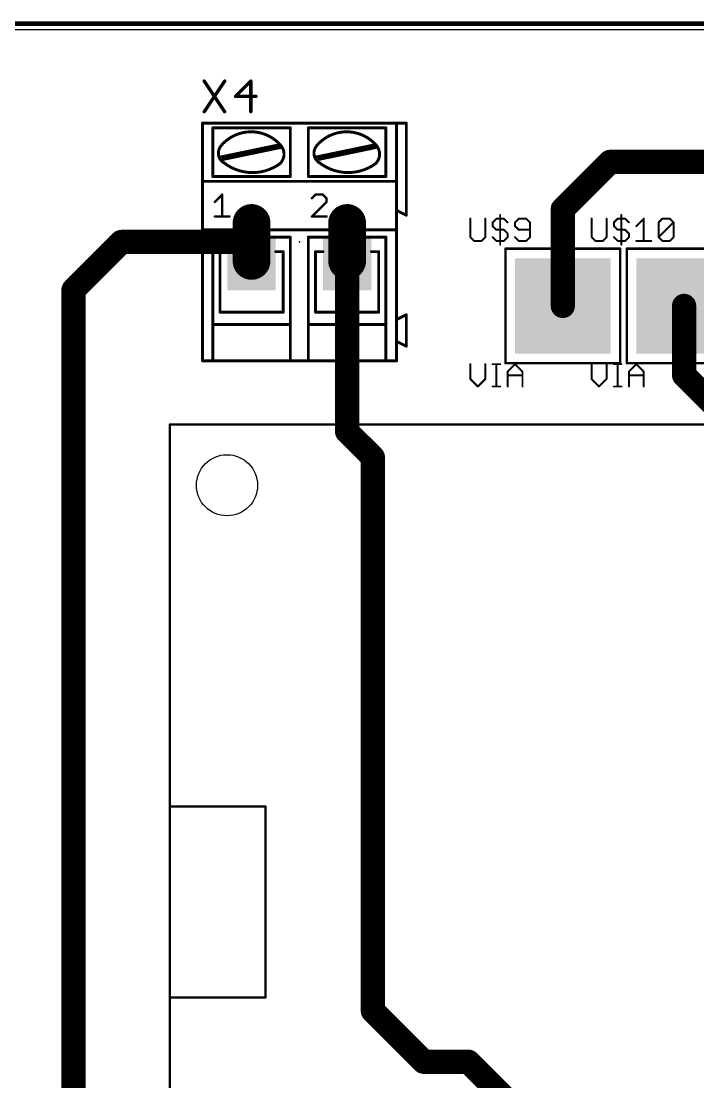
# Model space of a CAD drawing. Extents: x 0 to 165, y 0 to 217.
# Drawn here: x 36.2 to 71.6, y 161.8 to 217.3 of the extents above; entities that cross this region are included whole.
import ezdxf

# ---------------------------------------------------------------- set-up
doc = ezdxf.new("R2010")
doc.units = 0
for name, color, linetype in [('16', 175, 'CONTINUOUS'), ('17', 82, 'CONTINUOUS'), ('20', 7, 'CONTINUOUS'), ('21', 253, 'CONTINUOUS'), ('23', 7, 'CONTINUOUS'), ('25', 253, 'CONTINUOUS'), ('51', 253, 'CONTINUOUS')]:
    doc.layers.add(name, color=color, linetype=linetype)

# ---------------------------------------------------------------- blocks, each defined once
blk = doc.blocks.new('SQUAREP')
blk.add_solid([(-0.5, -0.5), (0.5, -0.5), (-0.5, 0.5), (0.5, 0.5)])
blk = doc.blocks.new('RECT')
blk.add_solid([(-0.5, -0.5), (0.5, -0.5), (-0.5, 0.5), (0.5, 0.5)])
blk = doc.blocks.new('LONGP100')
at = {"const_width": 1}
blk.add_lwpolyline([(-0.5, 0), (0.5, 0)], dxfattribs=at)
at = {"const_width": 0.5}
for points in [[(-0.5, 0.25, 1), (-0.5, -0.25)], [(0.5, -0.25, 1), (0.5, 0.25)]]:
    blk.add_lwpolyline(points, format="xyb", dxfattribs=at)

msp = doc.modelspace()

# ---------------------------------------------------------------- linework, layer by layer
at = {"layer": '16'}
for points, const_width in [([(0, 217.17), (165.1, 217.17)], 0.254), ([(64.58, 207.455), (67.056, 209.931)], 1.27), ([(67.056, 209.931), (78.5622, 209.931)], 1.27), ([(64.58, 202.39), (64.58, 207.455)], 1.27), ([(41.4782, 205.74), (38.9636, 203.2254)], 1.27), ([(48.2854, 205.74), (41.4782, 205.74)], 1.27), ([(53.2892, 205.74), (53.2892, 195.8086)], 1.27), ([(38.9636, 203.2254), (38.9636, 158.6738)], 1.27), ([(70.93, 202.39), (70.93, 198.7672)], 1.27), ([(70.93, 198.7672), (73.1774, 196.5198)], 1.27), ([(53.2892, 195.8086), (54.6354, 194.4624)], 1.27), ([(54.6354, 194.4624), (54.6354, 165.481)], 1.27), ([(54.6354, 165.481), (57.3024, 162.814)], 1.27), ([(57.3024, 162.814), (59.6392, 162.814)], 1.27), ([(59.6392, 162.814), (65.8368, 156.6164)], 1.27)]:
    msp.add_lwpolyline(points, dxfattribs=dict(at, const_width=const_width))
at = {"layer": '16', "const_width": 0.635}
for points in [[(67.056, 210.2485, 1), (67.056, 209.6135)], [(67.2805, 209.7065, 1), (66.8315, 210.1555)], [(64.8975, 207.455, 1), (64.2625, 207.455)], [(64.3555, 207.6795, 1), (64.8045, 207.2305)], [(41.4782, 206.0575, 1), (41.4782, 205.4225)], [(41.7027, 205.5155, 1), (41.2537, 205.9645)], [(48.2854, 205.4225, 1), (48.2854, 206.0575)], [(53.6067, 205.74, 1), (52.9717, 205.74)], [(39.2811, 203.2254, 1), (38.6461, 203.2254)], [(38.7391, 203.4499, 1), (39.1881, 203.0009)], [(64.2625, 202.39, 1), (64.8975, 202.39)], [(71.2475, 202.39, 1), (70.6125, 202.39)], [(71.1545, 198.9917, 1), (70.7055, 198.5427)], [(70.6125, 198.7672, 1), (71.2475, 198.7672)], [(53.5137, 196.0331, 1), (53.0647, 195.5841)], [(52.9717, 195.8086, 1), (53.6067, 195.8086)], [(54.9529, 194.4624, 1), (54.3179, 194.4624)], [(54.4109, 194.2379, 1), (54.8599, 194.6869)], [(54.8599, 165.7055, 1), (54.4109, 165.2565)], [(54.3179, 165.481, 1), (54.9529, 165.481)], [(57.3024, 163.1315, 1), (57.3024, 162.4965)], [(57.0779, 162.5895, 1), (57.5269, 163.0385)], [(59.8637, 163.0385, 1), (59.4147, 162.5895)], [(59.6392, 162.4965, 1), (59.6392, 163.1315)]]:
    msp.add_lwpolyline(points, format="xyb", dxfattribs=at)
at = {"layer": '20'}
msp.add_line((165.08, 216.84), (0, 216.84), dxfattribs=at)
msp.add_circle((47, 193), 1.6, dxfattribs=at)
at = {"layer": '21'}
for points, const_width in [([(55.88, 211.963), (45.72, 211.963)], 0.1524), ([(45.72, 208.915), (45.72, 211.963)], 0.1524), ([(46.2534, 209.169), (46.2534, 211.709)], 0.1524), ([(50.3174, 211.709), (46.2534, 211.709)], 0.1524), ([(50.3174, 209.169), (50.3174, 211.709)], 0.1524), ([(51.2572, 209.169), (51.2572, 211.709)], 0.1524), ([(51.2572, 211.709), (55.3212, 211.709)], 0.1524), ([(55.3212, 211.709), (55.3212, 209.169)], 0.1524), ([(55.88, 211.963), (55.88, 208.915)], 0.1524), ([(55.88, 211.963), (56.388, 211.963)], 0.1524), ([(56.388, 211.963), (56.388, 207.137)], 0.1524), ([(46.6598, 210.185), (49.7078, 210.82)], 0.1524), ([(46.7868, 210.058), (49.8348, 210.693)], 0.1524), ([(51.6636, 210.185), (54.7116, 210.82)], 0.1524), ([(51.7906, 210.058), (54.8386, 210.693)], 0.1524), ([(45.72, 206.375), (45.72, 208.915)], 0.1524), ([(45.72, 208.915), (55.88, 208.915)], 0.1524), ([(50.3174, 209.169), (46.2534, 209.169)], 0.1524), ([(55.3212, 209.169), (51.2572, 209.169)], 0.1524), ([(55.88, 208.915), (55.88, 207.391)], 0.1524), ([(46.3677, 207.8362), (46.749, 208.2175)], 0.127), ([(46.749, 208.2175), (46.749, 207.0735)], 0.127), ([(51.6384, 208.2175), (51.4477, 208.0268)], 0.127), ([(52.0197, 208.2175), (51.6384, 208.2175)], 0.127), ([(52.2104, 208.0268), (52.0197, 208.2175)], 0.127), ([(51.4477, 207.0735), (52.2104, 207.8362)], 0.127), ([(52.2104, 207.8362), (52.2104, 208.0268)], 0.127), ([(46.3677, 207.0735), (47.1303, 207.0735)], 0.127), ([(52.2104, 207.0735), (51.4477, 207.0735)], 0.127), ([(56.388, 207.137), (55.88, 207.391)], 0.1524), ([(55.88, 207.391), (55.88, 206.375)], 0.1524), ([(61.3, 207.1551), (61.3, 205.5959)], 0.1016), ([(67.65, 207.1551), (67.65, 205.5959)], 0.1016), ([(59.7408, 206.9602), (59.7408, 205.9857)], 0.1016), ([(60.5204, 205.9857), (60.5204, 206.9602)], 0.1016), ([(60.9102, 206.7653), (61.1051, 206.9602)], 0.1016), ([(60.9102, 206.5704), (60.9102, 206.7653)], 0.1016), ([(61.1051, 206.3755), (60.9102, 206.5704)], 0.1016), ([(61.1051, 206.9602), (61.4949, 206.9602)], 0.1016), ([(61.4949, 206.9602), (61.6898, 206.7653)], 0.1016), ([(62.2745, 206.9602), (62.0796, 206.7653)], 0.1016), ([(62.0796, 206.7653), (62.0796, 206.5704)], 0.1016), ([(62.0796, 206.5704), (62.2745, 206.3755)], 0.1016), ([(62.6643, 206.9602), (62.2745, 206.9602)], 0.1016), ([(62.8592, 206.7653), (62.6643, 206.9602)], 0.1016), ([(62.8592, 205.9857), (62.8592, 206.7653)], 0.1016), ([(66.0908, 206.9602), (66.0908, 205.9857)], 0.1016), ([(66.8704, 205.9857), (66.8704, 206.9602)], 0.1016), ([(67.2602, 206.7653), (67.4551, 206.9602)], 0.1016), ([(67.2602, 206.5704), (67.2602, 206.7653)], 0.1016), ([(67.4551, 206.3755), (67.2602, 206.5704)], 0.1016), ([(67.4551, 206.9602), (67.8449, 206.9602)], 0.1016), ([(67.8449, 206.9602), (68.0398, 206.7653)], 0.1016), ([(68.4296, 206.5704), (68.8194, 206.9602)], 0.1016), ([(68.8194, 206.9602), (68.8194, 205.7908)], 0.1016), ([(69.599, 206.7653), (69.7939, 206.9602)], 0.1016), ([(69.599, 205.9857), (69.599, 206.7653)], 0.1016), ([(69.599, 205.9857), (70.3786, 206.7653)], 0.1016), ([(69.7939, 206.9602), (70.1837, 206.9602)], 0.1016), ([(70.1837, 206.9602), (70.3786, 206.7653)], 0.1016), ([(70.3786, 206.7653), (70.3786, 205.9857)], 0.1016), ([(45.72, 199.517), (45.72, 206.375)], 0.1524), ([(45.72, 206.375), (46.6344, 206.375)], 0.1524), ([(46.2534, 205.994), (46.2534, 201.422)], 0.1524), ([(46.2534, 205.994), (46.6344, 205.994)], 0.1524), ([(49.9364, 206.375), (51.6382, 206.375)], 0.1524), ([(50.3174, 205.994), (49.9364, 205.994)], 0.1524), ([(50.3174, 201.422), (50.3174, 205.994)], 0.1524), ([(51.2572, 201.422), (51.2572, 205.994)], 0.1524), ([(51.2572, 205.994), (51.6382, 205.994)], 0.1524), ([(55.88, 206.375), (54.9402, 206.375)], 0.1524), ([(55.3212, 205.994), (54.9402, 205.994)], 0.1524), ([(55.3212, 205.994), (55.3212, 201.422)], 0.1524), ([(55.88, 206.375), (55.88, 201.676)], 0.1524), ([(59.7408, 205.9857), (59.9357, 205.7908)], 0.1016), ([(60.3255, 205.7908), (60.5204, 205.9857)], 0.1016), ([(60.9102, 205.9857), (61.1051, 205.7908)], 0.1016), ([(61.4949, 206.3755), (61.1051, 206.3755)], 0.1016), ([(61.6898, 206.1806), (61.4949, 206.3755)], 0.1016), ([(61.4949, 205.7908), (61.6898, 205.9857)], 0.1016), ([(61.6898, 205.9857), (61.6898, 206.1806)], 0.1016), ([(62.0796, 205.9857), (62.2745, 205.7908)], 0.1016), ([(62.2745, 206.3755), (62.8592, 206.3755)], 0.1016), ([(62.6643, 205.7908), (62.8592, 205.9857)], 0.1016), ([(66.0908, 205.9857), (66.2857, 205.7908)], 0.1016), ([(66.6755, 205.7908), (66.8704, 205.9857)], 0.1016), ([(67.2602, 205.9857), (67.4551, 205.7908)], 0.1016), ([(67.8449, 206.3755), (67.4551, 206.3755)], 0.1016), ([(68.0398, 206.1806), (67.8449, 206.3755)], 0.1016), ([(67.8449, 205.7908), (68.0398, 205.9857)], 0.1016), ([(68.0398, 205.9857), (68.0398, 206.1806)], 0.1016), ([(69.7939, 205.7908), (69.599, 205.9857)], 0.1016), ([(70.3786, 205.9857), (70.1837, 205.7908)], 0.1016), ([(59.9357, 205.7908), (60.3255, 205.7908)], 0.1016), ([(61.1051, 205.7908), (61.4949, 205.7908)], 0.1016), ([(62.2745, 205.7908), (62.6643, 205.7908)], 0.1016), ([(66.2857, 205.7908), (66.6755, 205.7908)], 0.1016), ([(67.4551, 205.7908), (67.8449, 205.7908)], 0.1016), ([(68.4296, 205.7908), (69.2092, 205.7908)], 0.1016), ([(70.1837, 205.7908), (69.7939, 205.7908)], 0.1016), ([(46.6344, 202.057), (46.6344, 205.232)], 0.1524), ([(49.9364, 202.057), (49.9364, 205.232)], 0.1524), ([(51.6382, 202.057), (51.6382, 205.232)], 0.1524), ([(54.9402, 202.057), (54.9402, 205.232)], 0.1524), ([(61.58, 205.39), (67.58, 205.39)], 0.127), ([(61.58, 199.39), (61.58, 205.39)], 0.127), ([(67.58, 205.39), (67.58, 199.39)], 0.127), ([(67.93, 205.39), (73.93, 205.39)], 0.127), ([(67.93, 199.39), (67.93, 205.39)], 0.127), ([(49.9364, 202.057), (46.6344, 202.057)], 0.1524), ([(54.9402, 202.057), (51.6382, 202.057)], 0.1524), ([(56.388, 201.93), (55.88, 201.676)], 0.1524), ([(55.88, 201.676), (55.88, 200.533)], 0.1524), ([(56.388, 201.93), (56.388, 200.279)], 0.1524), ([(50.3174, 201.422), (46.2534, 201.422)], 0.1524), ([(46.2534, 201.422), (46.2534, 199.517)], 0.1524), ([(50.3174, 199.517), (50.3174, 201.422)], 0.1524), ([(51.2572, 199.517), (51.2572, 201.422)], 0.1524), ([(51.2572, 201.422), (55.3212, 201.422)], 0.1524), ([(55.3212, 201.422), (55.3212, 199.517)], 0.1524), ([(56.388, 200.279), (55.88, 200.533)], 0.1524), ([(55.88, 200.533), (55.88, 199.517)], 0.1524), ([(45.72, 199.517), (46.2534, 199.517)], 0.1524), ([(46.2534, 199.517), (50.3174, 199.517)], 0.1524), ([(50.3174, 199.517), (51.2572, 199.517)], 0.1524), ([(51.2572, 199.517), (55.3212, 199.517)], 0.1524), ([(55.3212, 199.517), (55.88, 199.517)], 0.1524), ([(59.7408, 199.3402), (59.7408, 198.5606)], 0.1016), ([(60.5204, 198.5606), (60.5204, 199.3402)], 0.1016), ([(60.9102, 199.3402), (61.3, 199.3402)], 0.1016), ([(61.1051, 198.1708), (61.1051, 199.3402)], 0.1016), ([(67.58, 199.39), (61.58, 199.39)], 0.127), ([(61.6898, 198.9504), (62.0796, 199.3402)], 0.1016), ([(62.0796, 199.3402), (62.4694, 198.9504)], 0.1016), ([(66.0908, 199.3402), (66.0908, 198.5606)], 0.1016), ([(66.8704, 198.5606), (66.8704, 199.3402)], 0.1016), ([(67.2602, 199.3402), (67.65, 199.3402)], 0.1016), ([(67.4551, 198.1708), (67.4551, 199.3402)], 0.1016), ([(73.93, 199.39), (67.93, 199.39)], 0.127), ([(68.0398, 198.9504), (68.4296, 199.3402)], 0.1016), ([(68.4296, 199.3402), (68.8194, 198.9504)], 0.1016), ([(61.6898, 198.1708), (61.6898, 198.9504)], 0.1016), ([(61.6898, 198.7555), (62.4694, 198.7555)], 0.1016), ([(62.4694, 198.9504), (62.4694, 198.1708)], 0.1016), ([(68.0398, 198.1708), (68.0398, 198.9504)], 0.1016), ([(68.0398, 198.7555), (68.8194, 198.7555)], 0.1016), ([(68.8194, 198.9504), (68.8194, 198.1708)], 0.1016), ([(59.7408, 198.5606), (60.1306, 198.1708)], 0.1016), ([(60.1306, 198.1708), (60.5204, 198.5606)], 0.1016), ([(66.0908, 198.5606), (66.4806, 198.1708)], 0.1016), ([(66.4806, 198.1708), (66.8704, 198.5606)], 0.1016), ([(60.9102, 198.1708), (61.3, 198.1708)], 0.1016), ([(67.2602, 198.1708), (67.65, 198.1708)], 0.1016), ([(44.01, 196.18), (89.01, 196.18)], 0.127), ([(44.01, 196.18), (44.01, 176.18)], 0.127), ([(44.01, 176.18), (44.01, 166.18)], 0.127), ([(44.01, 176.18), (49.01, 176.18)], 0.127), ([(49.01, 176.18), (49.01, 166.18)], 0.127), ([(44.01, 166.18), (44.01, 146.18)], 0.127), ([(49.01, 166.18), (44.01, 166.18)], 0.127)]:
    msp.add_lwpolyline(points, dxfattribs=dict(at, const_width=const_width))
for points, const_width in [([(45.72, 212.0011, 1), (45.72, 211.9249)], 0.0762), ([(45.7581, 211.963, 1), (45.6819, 211.963)], 0.0762), ([(46.2915, 211.709, 1), (46.2153, 211.709)], 0.0762), ([(46.2534, 211.7471, 1), (46.2534, 211.6709)], 0.0762), ([(49.8142, 210.7988, 0.4664), (46.6598, 210.7438)], 0.1524), ([(50.3555, 211.709, 1), (50.2793, 211.709)], 0.0762), ([(50.3174, 211.6709, 1), (50.3174, 211.7471)], 0.0762), ([(51.2953, 211.709, 1), (51.2191, 211.709)], 0.0762), ([(51.2572, 211.7471, 1), (51.2572, 211.6709)], 0.0762), ([(54.8178, 210.7986, 0.4664), (51.6636, 210.7438)], 0.1524), ([(55.3593, 211.709, 1), (55.2831, 211.709)], 0.0762), ([(55.3212, 211.6709, 1), (55.3212, 211.7471)], 0.0762), ([(55.9181, 211.963, 1), (55.8419, 211.963)], 0.0762), ([(55.88, 212.0011, 1), (55.88, 211.9249)], 0.0762), ([(55.88, 211.9249, 1), (55.88, 212.0011)], 0.0762), ([(56.4261, 211.963, 1), (56.3499, 211.963)], 0.0762), ([(56.388, 211.9249, 1), (56.388, 212.0011)], 0.0762), ([(46.7106, 210.7946, 0.4889), (46.8543, 209.8697)], 0.1524), ([(46.6302, 210.7678, 1), (46.6894, 210.7198)], 0.0762), ([(46.7383, 210.7685, 1), (46.6829, 210.8207)], 0.0762), ([(49.7156, 210.7827, 1), (49.7, 210.8573)], 0.0762), ([(49.7536, 209.8249, 0.4171), (49.8093, 210.7945)], 0.1524), ([(49.8376, 210.82, 1), (49.781, 210.769)], 0.0762), ([(49.7854, 210.7738, 1), (49.843, 210.8238)], 0.0762), ([(49.8426, 210.6557, 1), (49.827, 210.7303)], 0.0762), ([(51.7144, 210.7946, 0.4889), (51.8581, 209.8697)], 0.1524), ([(51.634, 210.7678, 1), (51.6932, 210.7198)], 0.0762), ([(51.7421, 210.7685, 1), (51.6867, 210.8207)], 0.0762), ([(54.7194, 210.7827, 1), (54.7038, 210.8573)], 0.0762), ([(54.7574, 209.8249, 0.4171), (54.8131, 210.7945)], 0.1524), ([(54.8414, 210.82, 1), (54.7848, 210.769)], 0.0762), ([(54.789, 210.7736, 1), (54.8466, 210.8236)], 0.0762), ([(54.8464, 210.6557, 1), (54.8308, 210.7303)], 0.0762), ([(46.652, 210.2223, 1), (46.6676, 210.1477)], 0.0762), ([(46.779, 210.0953, 1), (46.7946, 210.0207)], 0.0762), ([(46.8122, 209.9056, 0.342), (49.8, 209.8588)], 0.1524), ([(46.836, 209.9354, 1), (46.7884, 209.8758)], 0.0762), ([(46.8358, 209.8364, 1), (46.8728, 209.903)], 0.0762), ([(49.8229, 209.8283, 1), (49.7771, 209.8893)], 0.0762), ([(51.6558, 210.2223, 1), (51.6714, 210.1477)], 0.0762), ([(51.7828, 210.0953, 1), (51.7984, 210.0207)], 0.0762), ([(51.816, 209.9056, 0.342), (54.8038, 209.8589)], 0.1524), ([(51.8398, 209.9354, 1), (51.7922, 209.8758)], 0.0762), ([(51.8396, 209.8364, 1), (51.8766, 209.903)], 0.0762), ([(54.8267, 209.8284, 1), (54.7809, 209.8894)], 0.0762), ([(49.7284, 209.8535, 1), (49.7788, 209.7963)], 0.0762), ([(54.7322, 209.8535, 1), (54.7826, 209.7963)], 0.0762), ([(45.7581, 208.915, 1), (45.6819, 208.915)], 0.0762), ([(45.72, 208.9531, 1), (45.72, 208.8769)], 0.0762), ([(45.6819, 208.915, 1), (45.7581, 208.915)], 0.0762), ([(46.2534, 209.2071, 1), (46.2534, 209.1309)], 0.0762), ([(46.2153, 209.169, 1), (46.2915, 209.169)], 0.0762), ([(50.2793, 209.169, 1), (50.3555, 209.169)], 0.0762), ([(50.3174, 209.1309, 1), (50.3174, 209.2071)], 0.0762), ([(51.2572, 209.2071, 1), (51.2572, 209.1309)], 0.0762), ([(51.2191, 209.169, 1), (51.2953, 209.169)], 0.0762), ([(55.2831, 209.169, 1), (55.3593, 209.169)], 0.0762), ([(55.3212, 209.1309, 1), (55.3212, 209.2071)], 0.0762), ([(55.9181, 208.915, 1), (55.8419, 208.915)], 0.0762), ([(55.8419, 208.915, 1), (55.9181, 208.915)], 0.0762), ([(55.88, 208.8769, 1), (55.88, 208.9531)], 0.0762), ([(46.7808, 208.2175, 1), (46.7173, 208.2175)], 0.0635), ([(46.7715, 208.195, 1), (46.7266, 208.2399)], 0.0635), ([(51.6384, 208.2492, 1), (51.6384, 208.1857)], 0.0635), ([(51.6608, 208.195, 1), (51.6159, 208.2399)], 0.0635), ([(52.0421, 208.2399, 1), (51.9972, 208.195)], 0.0635), ([(52.0197, 208.1857, 1), (52.0197, 208.2492)], 0.0635), ([(46.3452, 207.8586, 1), (46.3902, 207.8137)], 0.0635), ([(51.4252, 208.0493, 1), (51.4702, 208.0044)], 0.0635), ([(52.2421, 208.0268, 1), (52.1786, 208.0268)], 0.0635), ([(52.1786, 207.8362, 1), (52.2421, 207.8362)], 0.0635), ([(52.1879, 208.0044, 1), (52.2328, 208.0493)], 0.0635), ([(52.2328, 207.8137, 1), (52.1879, 207.8586)], 0.0635), ([(46.3677, 207.1053, 1), (46.3677, 207.0418)], 0.0635), ([(47.1303, 207.0418, 1), (47.1303, 207.1053)], 0.0635), ([(51.4477, 207.1053, 1), (51.4477, 207.0418)], 0.0635), ([(52.2104, 207.0418, 1), (52.2104, 207.1053)], 0.0635), ([(55.897, 207.4251, 1), (55.863, 207.3569)], 0.0762), ([(55.9181, 207.391, 1), (55.8419, 207.391)], 0.0762), ([(55.8419, 207.391, 1), (55.9181, 207.391)], 0.0762), ([(56.3499, 207.137, 1), (56.4261, 207.137)], 0.0762), ([(56.371, 207.1029, 1), (56.405, 207.1711)], 0.0762), ([(61.3254, 207.1551, 1), (61.2746, 207.1551)], 0.0508), ([(67.6754, 207.1551, 1), (67.6246, 207.1551)], 0.0508), ([(46.7173, 207.0735, 1), (46.7808, 207.0735)], 0.0635), ([(51.4252, 207.096, 1), (51.4702, 207.051)], 0.0635), ([(59.7662, 206.9602, 1), (59.7154, 206.9602)], 0.0508), ([(60.5458, 206.9602, 1), (60.495, 206.9602)], 0.0508), ([(60.8922, 206.7833, 1), (60.9282, 206.7473)], 0.0508), ([(60.9282, 206.5884, 1), (60.8922, 206.5524)], 0.0508), ([(60.9356, 206.7653, 1), (60.8848, 206.7653)], 0.0508), ([(60.8848, 206.5704, 1), (60.9356, 206.5704)], 0.0508), ([(61.1051, 206.9856, 1), (61.1051, 206.9348)], 0.0508), ([(61.1231, 206.9422, 1), (61.0871, 206.9782)], 0.0508), ([(61.5129, 206.9782, 1), (61.4769, 206.9422)], 0.0508), ([(61.4949, 206.9348, 1), (61.4949, 206.9856)], 0.0508), ([(61.6718, 206.7473, 1), (61.7078, 206.7833)], 0.0508), ([(62.0616, 206.7833, 1), (62.0976, 206.7473)], 0.0508), ([(62.0976, 206.5884, 1), (62.0616, 206.5524)], 0.0508), ([(62.105, 206.7653, 1), (62.0542, 206.7653)], 0.0508), ([(62.0542, 206.5704, 1), (62.105, 206.5704)], 0.0508), ([(62.2745, 206.9856, 1), (62.2745, 206.9348)], 0.0508), ([(62.2925, 206.9422, 1), (62.2565, 206.9782)], 0.0508), ([(62.6823, 206.9782, 1), (62.6463, 206.9422)], 0.0508), ([(62.6643, 206.9348, 1), (62.6643, 206.9856)], 0.0508), ([(62.8846, 206.7653, 1), (62.8338, 206.7653)], 0.0508), ([(62.8412, 206.7473, 1), (62.8772, 206.7833)], 0.0508), ([(66.1162, 206.9602, 1), (66.0654, 206.9602)], 0.0508), ([(66.8958, 206.9602, 1), (66.845, 206.9602)], 0.0508), ([(67.2422, 206.7833, 1), (67.2782, 206.7473)], 0.0508), ([(67.2782, 206.5884, 1), (67.2422, 206.5524)], 0.0508), ([(67.2856, 206.7653, 1), (67.2348, 206.7653)], 0.0508), ([(67.2348, 206.5704, 1), (67.2856, 206.5704)], 0.0508), ([(67.4551, 206.9856, 1), (67.4551, 206.9348)], 0.0508), ([(67.4731, 206.9422, 1), (67.4371, 206.9782)], 0.0508), ([(67.8629, 206.9782, 1), (67.8269, 206.9422)], 0.0508), ([(67.8449, 206.9348, 1), (67.8449, 206.9856)], 0.0508), ([(68.0218, 206.7473, 1), (68.0578, 206.7833)], 0.0508), ([(68.4116, 206.5884, 1), (68.4476, 206.5524)], 0.0508), ([(68.8448, 206.9602, 1), (68.794, 206.9602)], 0.0508), ([(68.8374, 206.9422, 1), (68.8014, 206.9782)], 0.0508), ([(69.581, 206.7833, 1), (69.617, 206.7473)], 0.0508), ([(69.6244, 206.7653, 1), (69.5736, 206.7653)], 0.0508), ([(69.7939, 206.9856, 1), (69.7939, 206.9348)], 0.0508), ([(69.8118, 206.9422, 1), (69.7759, 206.9782)], 0.0508), ([(70.2016, 206.9782, 1), (70.1657, 206.9422)], 0.0508), ([(70.1837, 206.9348, 1), (70.1837, 206.9856)], 0.0508), ([(70.404, 206.7653, 1), (70.3532, 206.7653)], 0.0508), ([(70.3965, 206.7473, 1), (70.3606, 206.7833)], 0.0508), ([(70.3606, 206.7473, 1), (70.3965, 206.7833)], 0.0508), ([(45.7581, 206.375, 1), (45.6819, 206.375)], 0.0762), ([(45.72, 206.4131, 1), (45.72, 206.3369)], 0.0762), ([(45.6819, 206.375, 1), (45.7581, 206.375)], 0.0762), ([(46.2915, 205.994, 1), (46.2153, 205.994)], 0.0762), ([(46.2534, 206.0321, 1), (46.2534, 205.9559)], 0.0762), ([(46.6344, 206.3369, 1), (46.6344, 206.4131)], 0.0762), ([(46.6344, 205.9559, 1), (46.6344, 206.0321)], 0.0762), ([(49.9364, 206.4131, 1), (49.9364, 206.3369)], 0.0762), ([(49.9364, 206.0321, 1), (49.9364, 205.9559)], 0.0762), ([(50.3555, 205.994, 1), (50.2793, 205.994)], 0.0762), ([(50.3174, 205.9559, 1), (50.3174, 206.0321)], 0.0762), ([(51.2953, 205.994, 1), (51.2191, 205.994)], 0.0762), ([(51.2572, 206.0321, 1), (51.2572, 205.9559)], 0.0762), ([(51.6382, 206.3369, 1), (51.6382, 206.4131)], 0.0762), ([(51.6382, 205.9559, 1), (51.6382, 206.0321)], 0.0762), ([(54.9402, 206.4131, 1), (54.9402, 206.3369)], 0.0762), ([(54.9402, 206.0321, 1), (54.9402, 205.9559)], 0.0762), ([(55.3593, 205.994, 1), (55.2831, 205.994)], 0.0762), ([(55.3212, 205.9559, 1), (55.3212, 206.0321)], 0.0762), ([(55.9181, 206.375, 1), (55.8419, 206.375)], 0.0762), ([(55.8419, 206.375, 1), (55.9181, 206.375)], 0.0762), ([(55.88, 206.3369, 1), (55.88, 206.4131)], 0.0762), ([(59.7588, 206.0037, 1), (59.7228, 205.9677)], 0.0508), ([(60.5384, 205.9677, 1), (60.5024, 206.0037)], 0.0508), ([(60.9282, 206.0037, 1), (60.8922, 205.9677)], 0.0508), ([(61.1051, 206.4009, 1), (61.1051, 206.3501)], 0.0508), ([(61.0871, 206.3575, 1), (61.1231, 206.3935)], 0.0508), ([(61.5129, 206.3935, 1), (61.4769, 206.3575)], 0.0508), ([(61.4949, 206.3501, 1), (61.4949, 206.4009)], 0.0508), ([(61.7152, 206.1806, 1), (61.6644, 206.1806)], 0.0508), ([(61.6718, 206.1626, 1), (61.7078, 206.1986)], 0.0508), ([(61.7078, 205.9677, 1), (61.6718, 206.0037)], 0.0508), ([(62.0976, 206.0037, 1), (62.0616, 205.9677)], 0.0508), ([(62.2745, 206.4009, 1), (62.2745, 206.3501)], 0.0508), ([(62.2565, 206.3575, 1), (62.2925, 206.3935)], 0.0508), ([(62.8772, 205.9677, 1), (62.8412, 206.0037)], 0.0508), ([(62.8592, 206.3501, 1), (62.8592, 206.4009)], 0.0508), ([(66.1088, 206.0037, 1), (66.0728, 205.9677)], 0.0508), ([(66.8884, 205.9677, 1), (66.8524, 206.0037)], 0.0508), ([(67.2782, 206.0037, 1), (67.2422, 205.9677)], 0.0508), ([(67.4551, 206.4009, 1), (67.4551, 206.3501)], 0.0508), ([(67.4371, 206.3575, 1), (67.4731, 206.3935)], 0.0508), ([(67.8629, 206.3935, 1), (67.8269, 206.3575)], 0.0508), ([(67.8449, 206.3501, 1), (67.8449, 206.4009)], 0.0508), ([(68.0652, 206.1806, 1), (68.0144, 206.1806)], 0.0508), ([(68.0218, 206.1626, 1), (68.0578, 206.1986)], 0.0508), ([(68.0578, 205.9677, 1), (68.0218, 206.0037)], 0.0508), ([(69.617, 206.0037, 1), (69.581, 205.9677)], 0.0508), ([(69.581, 206.0037, 1), (69.617, 205.9677)], 0.0508), ([(70.3965, 205.9677, 1), (70.3606, 206.0037)], 0.0508), ([(59.7154, 205.9857, 1), (59.7662, 205.9857)], 0.0508), ([(59.9357, 205.8162, 1), (59.9357, 205.7654)], 0.0508), ([(59.9177, 205.7728, 1), (59.9537, 205.8088)], 0.0508), ([(60.3075, 205.8088, 1), (60.3435, 205.7728)], 0.0508), ([(60.3255, 205.7654, 1), (60.3255, 205.8162)], 0.0508), ([(60.495, 205.9857, 1), (60.5458, 205.9857)], 0.0508), ([(61.1051, 205.8162, 1), (61.1051, 205.7654)], 0.0508), ([(61.0871, 205.7728, 1), (61.1231, 205.8088)], 0.0508), ([(61.2746, 205.5959, 1), (61.3254, 205.5959)], 0.0508), ([(61.4769, 205.8088, 1), (61.5129, 205.7728)], 0.0508), ([(61.4949, 205.7654, 1), (61.4949, 205.8162)], 0.0508), ([(61.6644, 205.9857, 1), (61.7152, 205.9857)], 0.0508), ([(62.2745, 205.8162, 1), (62.2745, 205.7654)], 0.0508), ([(62.2565, 205.7728, 1), (62.2925, 205.8088)], 0.0508), ([(62.6463, 205.8088, 1), (62.6823, 205.7728)], 0.0508), ([(62.6643, 205.7654, 1), (62.6643, 205.8162)], 0.0508), ([(62.8338, 205.9857, 1), (62.8846, 205.9857)], 0.0508), ([(66.0654, 205.9857, 1), (66.1162, 205.9857)], 0.0508), ([(66.2857, 205.8162, 1), (66.2857, 205.7654)], 0.0508), ([(66.2677, 205.7728, 1), (66.3037, 205.8088)], 0.0508), ([(66.6575, 205.8088, 1), (66.6935, 205.7728)], 0.0508), ([(66.6755, 205.7654, 1), (66.6755, 205.8162)], 0.0508), ([(66.845, 205.9857, 1), (66.8958, 205.9857)], 0.0508), ([(67.4551, 205.8162, 1), (67.4551, 205.7654)], 0.0508), ([(67.4371, 205.7728, 1), (67.4731, 205.8088)], 0.0508), ([(67.6246, 205.5959, 1), (67.6754, 205.5959)], 0.0508), ([(67.8269, 205.8088, 1), (67.8629, 205.7728)], 0.0508), ([(67.8449, 205.7654, 1), (67.8449, 205.8162)], 0.0508), ([(68.0144, 205.9857, 1), (68.0652, 205.9857)], 0.0508), ([(68.4296, 205.8162, 1), (68.4296, 205.7654)], 0.0508), ([(68.794, 205.7908, 1), (68.8448, 205.7908)], 0.0508), ([(69.2092, 205.7654, 1), (69.2092, 205.8162)], 0.0508), ([(69.5736, 205.9857, 1), (69.6244, 205.9857)], 0.0508), ([(69.7939, 205.8162, 1), (69.7939, 205.7654)], 0.0508), ([(69.7759, 205.7728, 1), (69.8118, 205.8088)], 0.0508), ([(70.1657, 205.8088, 1), (70.2016, 205.7728)], 0.0508), ([(70.1837, 205.7654, 1), (70.1837, 205.8162)], 0.0508), ([(70.3532, 205.9857, 1), (70.404, 205.9857)], 0.0508), ([(46.6725, 205.232, 1), (46.5963, 205.232)], 0.0762), ([(49.9745, 205.232, 1), (49.8983, 205.232)], 0.0762), ([(51.6763, 205.232, 1), (51.6001, 205.232)], 0.0762), ([(54.9783, 205.232, 1), (54.9021, 205.232)], 0.0762), ([(61.58, 205.4218, 1), (61.58, 205.3583)], 0.0635), ([(61.6118, 205.39, 1), (61.5483, 205.39)], 0.0635), ([(67.6118, 205.39, 1), (67.5482, 205.39)], 0.0635), ([(67.58, 205.3583, 1), (67.58, 205.4218)], 0.0635), ([(67.93, 205.4218, 1), (67.93, 205.3583)], 0.0635), ([(67.9618, 205.39, 1), (67.8983, 205.39)], 0.0635), ([(46.6344, 202.0951, 1), (46.6344, 202.0189)], 0.0762), ([(49.9364, 202.0189, 1), (49.9364, 202.0951)], 0.0762), ([(51.6382, 202.0951, 1), (51.6382, 202.0189)], 0.0762), ([(54.9402, 202.0189, 1), (54.9402, 202.0951)], 0.0762), ([(46.5963, 202.057, 1), (46.6725, 202.057)], 0.0762), ([(49.8983, 202.057, 1), (49.9745, 202.057)], 0.0762), ([(51.6001, 202.057, 1), (51.6763, 202.057)], 0.0762), ([(54.9021, 202.057, 1), (54.9783, 202.057)], 0.0762), ([(55.9181, 201.676, 1), (55.8419, 201.676)], 0.0762), ([(55.863, 201.7101, 1), (55.897, 201.6419)], 0.0762), ([(55.8419, 201.676, 1), (55.9181, 201.676)], 0.0762), ([(56.4261, 201.93, 1), (56.3499, 201.93)], 0.0762), ([(56.405, 201.8959, 1), (56.371, 201.9641)], 0.0762), ([(46.2534, 201.4601, 1), (46.2534, 201.3839)], 0.0762), ([(46.2915, 201.422, 1), (46.2153, 201.422)], 0.0762), ([(46.2153, 201.422, 1), (46.2915, 201.422)], 0.0762), ([(50.3555, 201.422, 1), (50.2793, 201.422)], 0.0762), ([(50.2793, 201.422, 1), (50.3555, 201.422)], 0.0762), ([(50.3174, 201.3839, 1), (50.3174, 201.4601)], 0.0762), ([(51.2953, 201.422, 1), (51.2191, 201.422)], 0.0762), ([(51.2572, 201.4601, 1), (51.2572, 201.3839)], 0.0762), ([(51.2191, 201.422, 1), (51.2953, 201.422)], 0.0762), ([(55.3593, 201.422, 1), (55.2831, 201.422)], 0.0762), ([(55.2831, 201.422, 1), (55.3593, 201.422)], 0.0762), ([(55.3212, 201.3839, 1), (55.3212, 201.4601)], 0.0762), ([(55.897, 200.5671, 1), (55.863, 200.4989)], 0.0762), ([(55.9181, 200.533, 1), (55.8419, 200.533)], 0.0762), ([(55.8419, 200.533, 1), (55.9181, 200.533)], 0.0762), ([(56.3499, 200.279, 1), (56.4261, 200.279)], 0.0762), ([(56.371, 200.2449, 1), (56.405, 200.3131)], 0.0762), ([(45.72, 199.5551, 1), (45.72, 199.4789)], 0.0762), ([(45.6819, 199.517, 1), (45.7581, 199.517)], 0.0762), ([(46.2534, 199.5551, 1), (46.2534, 199.4789)], 0.0762), ([(46.2153, 199.517, 1), (46.2915, 199.517)], 0.0762), ([(46.2534, 199.4789, 1), (46.2534, 199.5551)], 0.0762), ([(50.3174, 199.5551, 1), (50.3174, 199.4789)], 0.0762), ([(50.2793, 199.517, 1), (50.3555, 199.517)], 0.0762), ([(50.3174, 199.4789, 1), (50.3174, 199.5551)], 0.0762), ([(51.2572, 199.5551, 1), (51.2572, 199.4789)], 0.0762), ([(51.2191, 199.517, 1), (51.2953, 199.517)], 0.0762), ([(51.2572, 199.4789, 1), (51.2572, 199.5551)], 0.0762), ([(55.3212, 199.5551, 1), (55.3212, 199.4789)], 0.0762), ([(55.2831, 199.517, 1), (55.3593, 199.517)], 0.0762), ([(55.3212, 199.4789, 1), (55.3212, 199.5551)], 0.0762), ([(55.8419, 199.517, 1), (55.9181, 199.517)], 0.0762), ([(55.88, 199.4789, 1), (55.88, 199.5551)], 0.0762), ([(59.7662, 199.3402, 1), (59.7154, 199.3402)], 0.0508), ([(60.5458, 199.3402, 1), (60.495, 199.3402)], 0.0508), ([(60.9102, 199.3656, 1), (60.9102, 199.3148)], 0.0508), ([(61.1305, 199.3402, 1), (61.0797, 199.3402)], 0.0508), ([(61.3, 199.3148, 1), (61.3, 199.3656)], 0.0508), ([(61.58, 199.4218, 1), (61.58, 199.3583)], 0.0635), ([(61.5483, 199.39, 1), (61.6118, 199.39)], 0.0635), ([(62.0976, 199.3582, 1), (62.0616, 199.3222)], 0.0508), ([(62.0976, 199.3222, 1), (62.0616, 199.3582)], 0.0508), ([(66.1162, 199.3402, 1), (66.0654, 199.3402)], 0.0508), ([(66.8958, 199.3402, 1), (66.845, 199.3402)], 0.0508), ([(67.2602, 199.3656, 1), (67.2602, 199.3148)], 0.0508), ([(67.4805, 199.3402, 1), (67.4297, 199.3402)], 0.0508), ([(67.5482, 199.39, 1), (67.6118, 199.39)], 0.0635), ([(67.58, 199.3583, 1), (67.58, 199.4218)], 0.0635), ([(67.65, 199.3148, 1), (67.65, 199.3656)], 0.0508), ([(67.93, 199.4218, 1), (67.93, 199.3583)], 0.0635), ([(67.8983, 199.39, 1), (67.9618, 199.39)], 0.0635), ([(68.4476, 199.3582, 1), (68.4116, 199.3222)], 0.0508), ([(68.4476, 199.3222, 1), (68.4116, 199.3582)], 0.0508), ([(61.6718, 198.9684, 1), (61.7078, 198.9324)], 0.0508), ([(61.7152, 198.9504, 1), (61.6644, 198.9504)], 0.0508), ([(61.6898, 198.7809, 1), (61.6898, 198.7301)], 0.0508), ([(62.4948, 198.9504, 1), (62.444, 198.9504)], 0.0508), ([(62.4514, 198.9324, 1), (62.4874, 198.9684)], 0.0508), ([(62.4694, 198.7301, 1), (62.4694, 198.7809)], 0.0508), ([(68.0218, 198.9684, 1), (68.0578, 198.9324)], 0.0508), ([(68.0652, 198.9504, 1), (68.0144, 198.9504)], 0.0508), ([(68.0398, 198.7809, 1), (68.0398, 198.7301)], 0.0508), ([(68.8448, 198.9504, 1), (68.794, 198.9504)], 0.0508), ([(68.8014, 198.9324, 1), (68.8374, 198.9684)], 0.0508), ([(68.8194, 198.7301, 1), (68.8194, 198.7809)], 0.0508), ([(59.7588, 198.5786, 1), (59.7228, 198.5426)], 0.0508), ([(59.7154, 198.5606, 1), (59.7662, 198.5606)], 0.0508), ([(60.495, 198.5606, 1), (60.5458, 198.5606)], 0.0508), ([(60.5384, 198.5426, 1), (60.5024, 198.5786)], 0.0508), ([(66.1088, 198.5786, 1), (66.0728, 198.5426)], 0.0508), ([(66.0654, 198.5606, 1), (66.1162, 198.5606)], 0.0508), ([(66.845, 198.5606, 1), (66.8958, 198.5606)], 0.0508), ([(66.8884, 198.5426, 1), (66.8524, 198.5786)], 0.0508), ([(60.1126, 198.1888, 1), (60.1486, 198.1528)], 0.0508), ([(60.1126, 198.1528, 1), (60.1486, 198.1888)], 0.0508), ([(60.9102, 198.1962, 1), (60.9102, 198.1454)], 0.0508), ([(61.0797, 198.1708, 1), (61.1305, 198.1708)], 0.0508), ([(61.3, 198.1454, 1), (61.3, 198.1962)], 0.0508), ([(61.6644, 198.1708, 1), (61.7152, 198.1708)], 0.0508), ([(62.444, 198.1708, 1), (62.4948, 198.1708)], 0.0508), ([(66.4626, 198.1888, 1), (66.4986, 198.1528)], 0.0508), ([(66.4626, 198.1528, 1), (66.4986, 198.1888)], 0.0508), ([(67.2602, 198.1962, 1), (67.2602, 198.1454)], 0.0508), ([(67.4297, 198.1708, 1), (67.4805, 198.1708)], 0.0508), ([(67.65, 198.1454, 1), (67.65, 198.1962)], 0.0508), ([(68.0144, 198.1708, 1), (68.0652, 198.1708)], 0.0508), ([(68.794, 198.1708, 1), (68.8448, 198.1708)], 0.0508), ([(44.0418, 196.18, 1), (43.9783, 196.18)], 0.0635), ([(44.01, 196.2117, 1), (44.01, 196.1483)], 0.0635), ([(44.0418, 176.18, 1), (43.9783, 176.18)], 0.0635), ([(44.01, 176.2117, 1), (44.01, 176.1483)], 0.0635), ([(43.9783, 176.18, 1), (44.0418, 176.18)], 0.0635), ([(49.0418, 176.18, 1), (48.9783, 176.18)], 0.0635), ([(49.01, 176.1483, 1), (49.01, 176.2117)], 0.0635), ([(44.0418, 166.18, 1), (43.9783, 166.18)], 0.0635), ([(44.01, 166.2117, 1), (44.01, 166.1483)], 0.0635), ([(43.9783, 166.18, 1), (44.0418, 166.18)], 0.0635), ([(48.9783, 166.18, 1), (49.0418, 166.18)], 0.0635), ([(49.01, 166.1483, 1), (49.01, 166.2117)], 0.0635)]:
    msp.add_lwpolyline(points, format="xyb", dxfattribs=dict(at, const_width=const_width))
at = {"layer": '23'}
for p in [(50.8, 205.74), (68.58, 199.39)]:
    msp.add_point(p, dxfattribs=at)
at = {"layer": '25', "const_width": 0.1778}
for points in [[(45.8089, 214.1615), (46.8766, 212.5599)], [(46.8766, 214.1615), (45.8089, 212.5599)], [(48.2468, 214.1615), (47.4461, 213.3607)], [(48.2468, 212.5599), (48.2468, 214.1615)], [(47.4461, 213.3607), (48.5138, 213.3607)]]:
    msp.add_lwpolyline(points, dxfattribs=at)
at = {"layer": '25', "const_width": 0.0889}
for points in [[(45.8459, 214.1861, 1), (45.7719, 214.1368)], [(46.9136, 214.1368, 1), (46.8396, 214.1861)], [(48.2913, 214.1615, 1), (48.2024, 214.1615)], [(48.2783, 214.13, 1), (48.2154, 214.1929)], [(47.4461, 213.4051, 1), (47.4461, 213.3162)], [(47.4146, 213.3921, 1), (47.4775, 213.3293)], [(48.5138, 213.3162, 1), (48.5138, 213.4051)], [(45.7719, 212.5846, 1), (45.8459, 212.5352)], [(46.8396, 212.5352, 1), (46.9136, 212.5846)], [(48.2024, 212.5599, 1), (48.2913, 212.5599)]]:
    msp.add_lwpolyline(points, format="xyb", dxfattribs=at)
at = {"layer": '51', "const_width": 0.1524}
for points in [[(46.6344, 206.375), (49.9364, 206.375)], [(49.9364, 205.994), (46.6344, 205.994)], [(54.9402, 206.375), (51.6382, 206.375)], [(51.6382, 205.994), (54.9402, 205.994)], [(46.6344, 205.232), (47.0154, 205.232)], [(49.9364, 205.232), (49.5554, 205.232)], [(51.6382, 205.232), (52.0192, 205.232)], [(54.9402, 205.232), (54.5592, 205.232)]]:
    msp.add_lwpolyline(points, dxfattribs=at)
at = {"layer": '51', "const_width": 0.0762}
for points in [[(46.6344, 206.4131, 1), (46.6344, 206.3369)], [(46.6344, 206.0321, 1), (46.6344, 205.9559)], [(49.9364, 206.3369, 1), (49.9364, 206.4131)], [(49.9364, 205.9559, 1), (49.9364, 206.0321)], [(51.6382, 206.4131, 1), (51.6382, 206.3369)], [(51.6382, 206.0321, 1), (51.6382, 205.9559)], [(54.9402, 206.3369, 1), (54.9402, 206.4131)], [(54.9402, 205.9559, 1), (54.9402, 206.0321)], [(46.6344, 205.2701, 1), (46.6344, 205.1939)], [(47.0154, 205.1939, 1), (47.0154, 205.2701)], [(49.5554, 205.2701, 1), (49.5554, 205.1939)], [(49.9364, 205.1939, 1), (49.9364, 205.2701)], [(51.6382, 205.2701, 1), (51.6382, 205.1939)], [(52.0192, 205.1939, 1), (52.0192, 205.2701)], [(54.5592, 205.2701, 1), (54.5592, 205.1939)], [(54.9402, 205.1939, 1), (54.9402, 205.2701)]]:
    msp.add_lwpolyline(points, format="xyb", dxfattribs=at)

# ---------------------------------------------------------------- block references
at = {"layer": '17', "xscale": 1.9812, "yscale": 1.9812, "rotation": 90}
for p in [(48.2854, 205.74), (53.2892, 205.74)]:
    msp.add_blockref('LONGP100', p, dxfattribs=at)
at = {"layer": '17', "xscale": 5, "yscale": 5}
for p in [(64.58, 202.39), (70.93, 202.39)]:
    msp.add_blockref('SQUAREP', p, dxfattribs=at)
at = {"layer": '51', "xscale": 2.54, "yscale": 2.794}
for p in [(48.2854, 204.597), (53.2892, 204.597)]:
    msp.add_blockref('RECT', p, dxfattribs=at)

doc.saveas('drawing.dxf')
